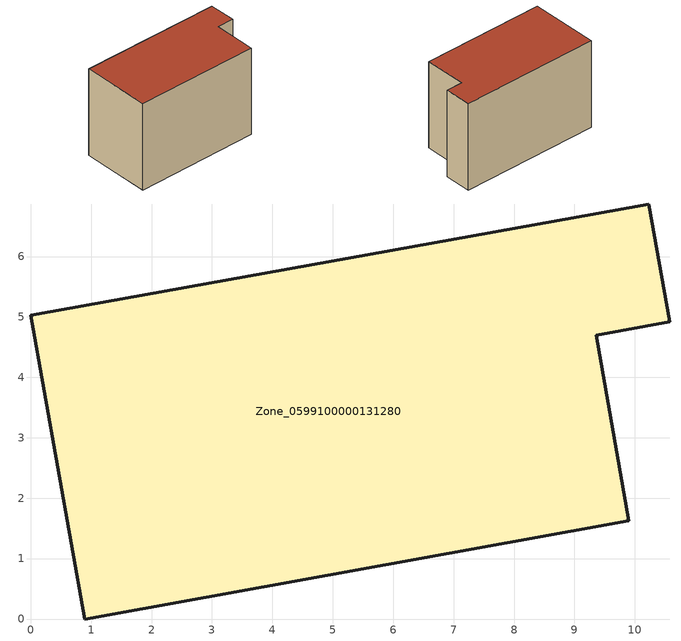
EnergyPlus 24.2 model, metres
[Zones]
Zone_0599100000131280
 floor ground (C_G): 0,5.03 10.23,6.87 10.58,4.92 9.36,4.7 9.9,1.63 0.89,0 z0
 wall outside (C_F): 0.89,0 9.9,1.63 9.36,4.7 10.58,4.92 10.23,6.87 0,5.03 0.89,0 z0:6.6
 roof outside (C_R): 10.23,6.87 0,5.03 0.89,0 9.9,1.63 9.36,4.7 10.58,4.92 z6.6
[BUILDING]
Pand.0599100000131280: North Axis=0; Terrain=City; Loads Convergence Tolerance Value=0.04; Temperature Convergence Tolerance Value=0.4; Solar Distribution=FullExterior; Maximum Number of Warmup Days=25; Minimum Number of Warmup Days=1
[Site:Location]
Rotterdam.The.Hague.AP_ZH_NLD Design_Conditions: Latitude=51.96; Longitude=4.45; Time Zone=1; Elevation=-4.5
[SITE:GROUNDTEMPERATURE:BUILDINGSURFACE]
18, 18, 18, 18, 18, 18, 18, 18, 18, 18, 18, 18
[MATERIAL] Thermal Absorptance=0.9; Solar Absorptance=0.7; Visible Absorptance=0.7
Name | Roughness | Thickness | Conductivity | Density | Specific Heat
G.TI.1946 | MediumSmooth | 0.15 | 1 | 540 | 1210
F.TI.1946 | Rough | 0.3 | 0.857143 | 1920 | 840
R.TI.1946 | MediumRough | 0.2 | 0.1 | 1500 | 1000
[CONSTRUCTION]
C_G: G.TI.1946
C_F: F.TI.1946
C_R: R.TI.1946
[ZONE]
Zone_0599100000131280: Type=1; Multiplier=1; Ceiling Height=Autocalculate; Volume=Autocalculate; Floor Area=autocalculate; Part of Total Floor Area=Yes
[ZONEINFILTRATION:DESIGNFLOWRATE]
Infil_Zone_0599100000131280: Zone or ZoneList or Space or SpaceList=Zone_0599100000131280; Schedule=AlwaysOn; Design Flow Rate Calculation Method=Flow/Area; Flow Rate per Floor Area=0.003; Constant Term Coefficient=1; Temperature Term Coefficient=0; Velocity Term Coefficient=0; Velocity Squared Term Coefficient=0
[HVACTEMPLATE:ZONE:IDEALLOADSAIRSYSTEM]
Zone_0599100000131280: Maximum Heating Supply Air Temperature=50; Minimum Cooling Supply Air Temperature=13; Maximum Heating Supply Air Humidity Ratio=0.0156; Minimum Cooling Supply Air Humidity Ratio=0.0077; Heating Limit=NoLimit; Cooling Limit=NoLimit; Dehumidification Control Type=ConstantSensibleHeatRatio; Cooling Sensible Heat Ratio=0.7; Dehumidification Setpoint=60; Humidification Control Type=None; Humidification Setpoint=30; Outdoor Air Method=None; Outdoor Air Flow Rate per Person=0.00944; Outdoor Air Flow Rate per Zone Floor Area=0; Outdoor Air Flow Rate per Zone=0; Demand Controlled Ventilation Type=None; Outdoor Air Economizer Type=NoEconomizer; Heat Recovery Type=None; Sensible Heat Recovery Effectiveness=0.7; Latent Heat Recovery Effectiveness=0.65
[ZONECONTROL:THERMOSTAT]
ThermostatControl_Zone_0599100000131280: Zone or ZoneList=Zone_0599100000131280; Control Type Schedule=DualSetpointControlType; Control 1=Thermostat_Zone_0599100000131280; Temperature Difference Between Cutout And Setpoint=0
[THERMOSTATSETPOINT:DUALSETPOINT]
Thermostat_Zone_0599100000131280: Heating Setpoint Temperature Schedule=HeatingSetpoint_Zone_0599100000131280; Cooling Setpoint Temperature Schedule=CoolingSetpoint_Zone_0599100000131280
[SCHEDULE:COMPACT]
HeatingSetpoint_Zone_0599100000131280: Through: 12/31, For: AllDays, Until: 24:00, 21
CoolingSetpoint_Zone_0599100000131280: Through: 12/31, For: AllDays, Until: 24:00, 24
DualSetpointControlType: Through: 12/31, For: AllDays, Until: 24:00, 4
AlwaysOn: Through: 12/31, For: AllDays, Until: 24:00, 1
